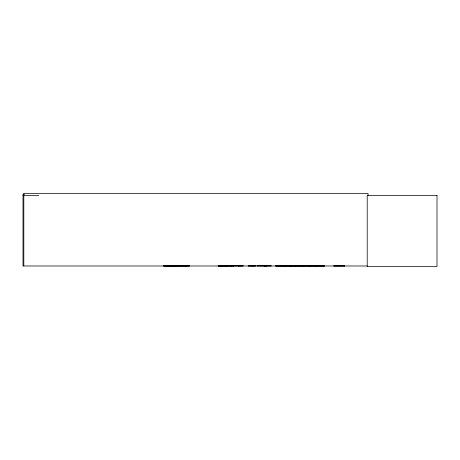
<?xml version="1.0" encoding="UTF-8"?>
<svg xmlns="http://www.w3.org/2000/svg" width="460" height="460" viewBox="0 0 460 460"><rect width="100%" height="100%" fill="white"/><g stroke="black" fill="none" stroke-linecap="round" stroke-linejoin="round"><path stroke-width="0.69" d="M174.397 265.983L174.409 265.397M189.186 265.966L163.731 266.018L163.743 265.397L163.748 265.989L189.192 265.897M275.948 265.92L324.168 265.92M218.385 265.92L233.674 265.92M238.481 265.92L242.983 265.845L218.063 265.989M253.483 265.92L255.645 265.845L248.406 265.897L252.885 265.92M24.437 194.155L23 194.155L23 265.989L367.298 265.989M23 195.488L38.778 195.488M218.345 265.702L241.989 265.713M256.973 265.702L271.153 265.702M334.017 265.845L344.678 265.845M256.985 265.955L271.141 265.955M334.017 265.966L344.678 265.92M266.323 265.92L264.23 265.92M368.017 195.569L368.017 193.418L23.811 193.418L23.811 265.989M344.678 265.397L344.678 265.989M334.017 265.397L334.017 265.989M324.449 265.989L275.753 265.989M324.076 265.397L324.076 265.989M317.308 265.397L317.308 265.989M315.836 265.397L315.836 265.989M310.494 265.397L310.494 265.989M309.068 265.397L309.068 265.989M303.721 265.397L303.721 265.989M302.254 265.397L302.254 265.989M298.994 265.397L298.994 265.989M298.385 265.397L298.385 265.989M295.481 265.397L295.481 265.989M294.337 265.397L294.337 265.989M291.617 265.397L291.617 265.989M290.26 265.397L290.26 265.989M290.145 265.397L290.145 265.989M289.403 265.397L289.403 265.989M285.602 265.397L285.602 265.989M284.746 265.397L284.746 265.989M283.377 265.397L283.377 265.989M280.669 265.397L280.669 265.989M276.011 265.397L276.011 265.989M266.173 265.397L266.173 265.989M264.086 265.397L264.086 265.989M255.72 265.397L255.72 265.989M253.627 265.397L253.627 265.989M252.747 265.397L252.747 265.989M248.319 265.397L248.319 265.989M243.047 265.397L243.047 265.989M238.619 265.397L238.619 265.989M233.565 265.397L233.565 265.989M231.685 265.397L231.679 265.989M226.326 265.397L226.326 265.989M226.257 265.397L226.257 265.989M226.222 265.397L226.222 265.989M225.837 265.397L225.837 265.989M221.018 265.397L221.018 265.989M218.488 265.397L218.488 265.989M189.192 265.397L189.186 265.989M185.961 265.397L185.961 265.989M182.666 265.397L182.666 265.989M178.687 265.397L178.687 265.989M178.526 265.397L178.52 265.989M178.158 265.397L178.158 265.989M175.392 265.397L175.392 265.989M174.863 265.397L174.863 265.989M170.884 265.397L170.884 265.989M167.589 265.397L167.589 265.989M437 195.488L367.206 195.488L367.206 266.582L437 266.582L437 195.488M169.228 265.989L169.228 265.397L169.159 265.989"/></g></svg>
